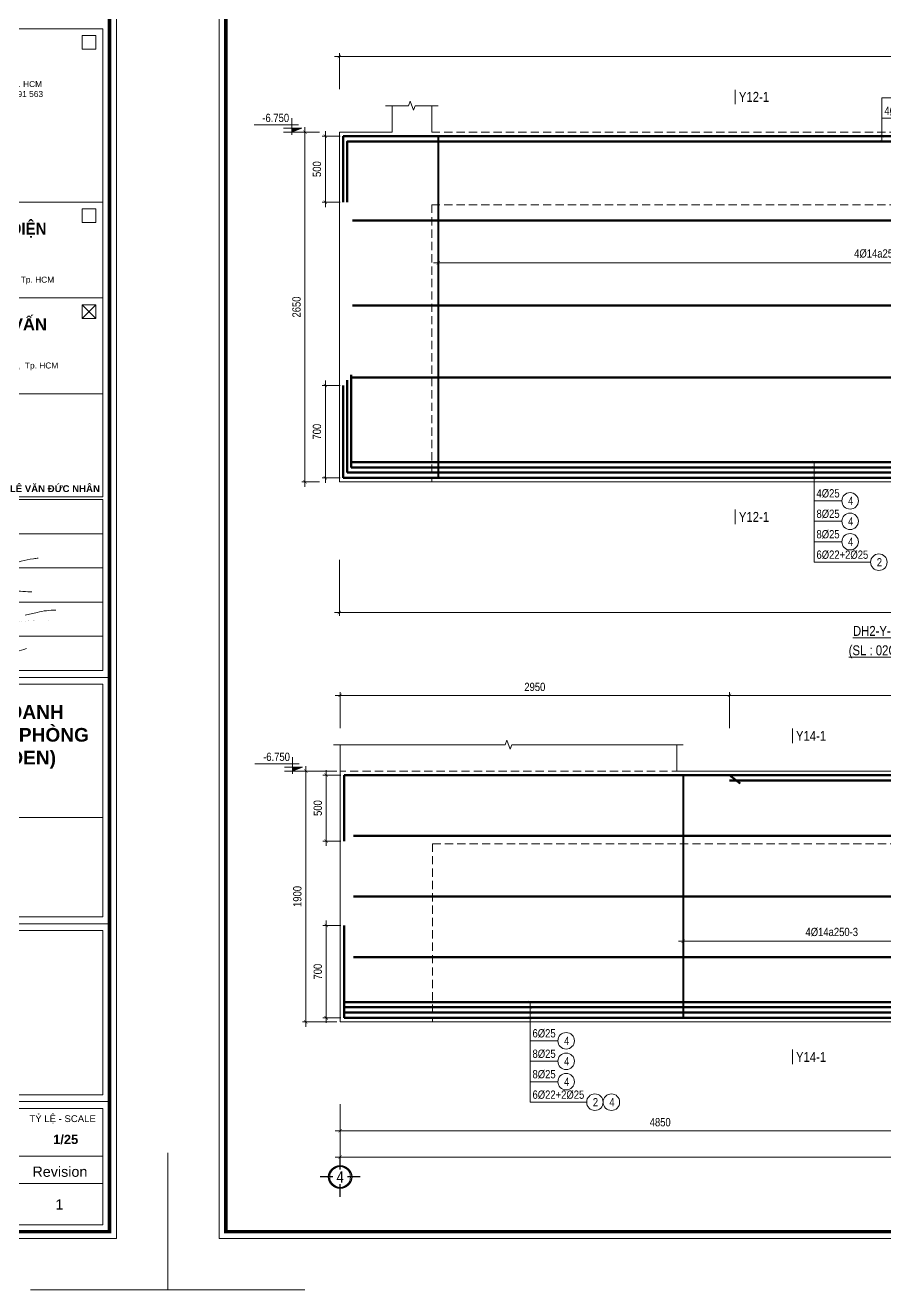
# Model space of a CAD drawing. Header units: millimetres. Extents: x 3014920 to 3563667, y -1638653 to -1356471.
# Drawn here: x 3148336 to 3154848, y -1621074 to -1611492 of the extents above; entities that cross this region are included whole.
import ezdxf
from ezdxf.enums import TextEntityAlignment as Align

# ---------------------------------------------------------------- set-up
doc = ezdxf.new("R2010")
doc.units = ezdxf.units.MM
doc.header["$MEASUREMENT"] = 0
doc.header["$PDMODE"] = 2
doc.linetypes.add('HIDDEN', pattern=[0.375, 0.25, -0.125])
doc.layers.get('0').update_dxf_attribs({"lineweight": 9})
doc.layers.get('Defpoints').update_dxf_attribs({"color": 10, "lineweight": 0})
for name, color, linetype, lineweight in [('2', 2, 'Continuous', 20), ('CDAI', 21, 'Continuous', 40), ('CHG_XX_Khung ten$0$TEXT', 7, 'Continuous', 15), ('CHUTO', 51, 'Continuous', 15), ('CTHEP', 50, 'Continuous', 50), ('DBAO', 90, 'Continuous', 13), ('DGIONG', 130, 'Continuous', 13), ('HATCH', 154, 'Continuous', 9), ('KTH', 154, 'Continuous', 9), ('Net khuat', 8, 'HIDDEN', 13), ('TEXT', 7, 'Continuous', 15)]:
    doc.layers.add(name, color=color, linetype=linetype, lineweight=lineweight)
doc.layers.add('8', color=8, linetype='Continuous')
doc.styles.add('ArialB', font='arialbd.ttf')
doc.styles.add('CHG_XX_Khung ten$0$A1 BORDER$0$ARIAL', font='arial.ttf')
doc.styles.add('CHG_XX_Khung ten$0$A1 BORDER$0$Arial - Bold', font='arialbd.ttf', dxfattribs={"height": 2.5})
doc.styles.add('CHG_XX_Khung ten$0$arial', font='arial.ttf')
doc.styles.add('CHG_XX_Khung ten$0$Arial - Bold', font='arialbd.ttf')
doc.styles.add('HELVECONDENSE', font='VHELVCN_0.TTF')
doc.styles.add('Star-HelCon', font='VHELVCN_0.TTF')
doc.styles.add('TTP-HelCon', font='VHELVCN_0.TTF')
doc.styles.add('VNI-HELVE-CONDENSE', font='VHELVCN_0.TTF')
doc.dimstyles.new('kc-25', dxfattribs={"dimtxt": 62.5, "dimasz": 20, "dimexe": 20, "dimexo": 50, "dimgap": 25, "dimtad": 3, "dimdec": 0, "dimzin": 0, "dimdsep": 46, "dimtxsty": 'VNI-HELVE-CONDENSE', "dimblk": 'DIM', "dimcen": 2.5, "dimclrd": 256, "dimclre": 154, "dimclrt": 7, "dimaunit": 1, "dimadec": 0, "dimazin": 0, "dimtfac": 1, "dimtdec": 0, "dimtix": 1, "dimtmove": 0, "dimatfit": 3, "dimldrblk": 'DOT', "dimfxl": 1, "dimtolj": 1, "dimtzin": 0, "dimarcsym": 0})
doc.dimstyles.new('TTP-25', dxfattribs={"dimscale": 25, "dimtxt": 2.5, "dimasz": 1, "dimexe": 1, "dimexo": 1, "dimgap": 0.09, "dimtad": 0, "dimdec": 4, "dimrnd": 1, "dimzin": 9, "dimdsep": 46, "dimtxsty": 'TTP-HelCon', "dimblk": 'ARCHTICK', "dimcen": 0.09, "dimdle": 1.5, "dimclrd": 256, "dimclre": 256, "dimclrt": 7, "dimadec": 0, "dimazin": 0, "dimtfac": 1, "dimtdec": 4, "dimtmove": 0, "dimatfit": 3, "dimldrblk": 'ARCHTICK', "dimfxl": 1, "dimtvp": 1, "dimtolj": 1, "dimtzin": 0, "dimarcsym": 0})

# ---------------------------------------------------------------- blocks, each defined once
blk = doc.blocks.new('_ArchTick')
at = {"color": 0, "linetype": 'ByBlock', "const_width": 0.15}
blk.add_lwpolyline([(-0.5, -0.5), (0.5, 0.5)], dxfattribs=at)
blk = doc.blocks.new('*D2767')
at = {"layer": 'Defpoints', "color": 0, "transparency": 16777216}
for p in [(-30, 30), (-290.4, -1870), (-30, -1870)]:
    blk.add_point(p, dxfattribs=at)
at = {"layer": 'KTH', "lineweight": -2, "transparency": 16777216}
for p, q in [((-55, 30), (-315.4, 30)), ((-290.4, 67.5), (-290.4, -1907.5)), ((-55, -1870), (-315.4, -1870))]:
    blk.add_line(p, q, dxfattribs=at)
at = {"layer": 'KTH', "lineweight": -2, "transparency": 16777216, "xscale": 25, "yscale": 25, "zscale": 25}
for p, rotation in [((-290.4, 30), 90), ((-290.4, -1870), 270)]:
    blk.add_blockref('_ArchTick', p, dxfattribs=dict(at, rotation=rotation))
at = {"layer": 'KTH', "color": 7, "transparency": 16777216, "insert": (-354.3, -920), "char_height": 62.5, "attachment_point": 5, "rotation": 90, "style": 'TTP-HelCon'}
blk.add_mtext('\\A1;1900', dxfattribs=at)
blk = doc.blocks.new('CODE')
at = {"layer": 'DBAO'}
for p, q in [((-62.5, -20), (-62.5, 105)), ((-62.5, 0), (-137.5, 30)), ((-137.5, 30), (0, 30)), ((-137.5, 0), (0, 0)), ((-112.5, 55), (223.6, 55))]:
    blk.add_line(p, q, dxfattribs=at)
at = {"layer": 'HATCH', "color": 1}
blk.add_solid([(-62.5, 0), (-137.5, 30), (-62.5, 30)], dxfattribs=at)
blk = doc.blocks.new('*D2768')
at = {"layer": 'Defpoints', "color": 0, "transparency": 16777216}
for p in [(2920, 604), (2920, 330), (7470, 330)]:
    blk.add_point(p, dxfattribs=at)
at = {"layer": 'KTH', "lineweight": -2, "transparency": 16777216}
for p, q in [((7507.5, 604), (2882.5, 604)), ((2920, 355), (2920, 629)), ((7470, 355), (7470, 629))]:
    blk.add_line(p, q, dxfattribs=at)
at = {"layer": 'KTH', "lineweight": -2, "transparency": 16777216, "xscale": 25, "yscale": 25, "zscale": 25, "rotation": 180}
blk.add_blockref('_ArchTick', (2920, 604), dxfattribs=at)
at = {"layer": 'KTH', "lineweight": -2, "transparency": 16777216, "xscale": 25, "yscale": 25, "zscale": 25}
blk.add_blockref('_ArchTick', (7470, 604), dxfattribs=at)
at = {"layer": 'KTH', "color": 7, "transparency": 16777216, "insert": (5195, 667.8), "char_height": 62.5, "attachment_point": 5, "style": 'TTP-HelCon'}
blk.add_mtext('\\A1;4550', dxfattribs=at)
blk = doc.blocks.new('DIM')
h = blk.add_hatch(color=1)
h.paths.add_polyline_path([(0.49, 0.29, 1), (0.29, 0.49), (-0.19, 0), (0.19, 0)])
h.paths.add_polyline_path([(0.19, 0), (-0.19, 0), (-0.49, -0.29, 1), (-0.29, -0.49)])
at = {"color": 9}
for p, q in [((-0.19, 0), (-1.5, 0)), ((0.19, 0), (1.5, 0))]:
    blk.add_line(p, q, dxfattribs=at)
at = {"color": 1}
for p, q in [((-0.49, -0.29), (0.29, 0.49)), ((-0.29, -0.49), (0.49, 0.29)), ((-0.19, 0), (0.19, 0))]:
    blk.add_line(p, q, dxfattribs=at)
blk.add_arc((-0.39, -0.39), 0.138, 135, 315, dxfattribs=at)
blk = doc.blocks.new('*D2770')
at = {"layer": 'Defpoints', "color": 0, "transparency": 16777216}
for p in [(-30, -2470), (4820, -2470), (4820, -2695)]:
    blk.add_point(p, dxfattribs=at)
at = {"layer": 'KTH', "lineweight": -2, "transparency": 16777216}
for p, q in [((-30, -2495), (-30, -2720)), ((4820, -2495), (4820, -2720)), ((-67.5, -2695), (4857.5, -2695))]:
    blk.add_line(p, q, dxfattribs=at)
at = {"layer": 'KTH', "lineweight": -2, "transparency": 16777216, "xscale": 25, "yscale": 25, "zscale": 25, "rotation": 180}
blk.add_blockref('_ArchTick', (-30, -2695), dxfattribs=at)
at = {"layer": 'KTH', "lineweight": -2, "transparency": 16777216, "xscale": 25, "yscale": 25, "zscale": 25}
blk.add_blockref('_ArchTick', (4820, -2695), dxfattribs=at)
at = {"layer": 'KTH', "color": 7, "transparency": 16777216, "insert": (2395, -2631.2), "char_height": 62.5, "attachment_point": 5, "style": 'TTP-HelCon'}
blk.add_mtext('\\A1;4850', dxfattribs=at)
blk = doc.blocks.new('*D2772')
at = {"layer": 'Defpoints', "color": 0, "transparency": 16777216}
for p in [(-30, 604), (-30, 330), (2920, 330)]:
    blk.add_point(p, dxfattribs=at)
at = {"layer": 'KTH', "lineweight": -2, "transparency": 16777216}
for p, q in [((2957.5, 604), (-67.5, 604)), ((-30, 355), (-30, 629)), ((2920, 355), (2920, 629))]:
    blk.add_line(p, q, dxfattribs=at)
at = {"layer": 'KTH', "lineweight": -2, "transparency": 16777216, "xscale": 25, "yscale": 25, "zscale": 25, "rotation": 180}
blk.add_blockref('_ArchTick', (-30, 604), dxfattribs=at)
at = {"layer": 'KTH', "lineweight": -2, "transparency": 16777216, "xscale": 25, "yscale": 25, "zscale": 25}
blk.add_blockref('_ArchTick', (2920, 604), dxfattribs=at)
at = {"layer": 'KTH', "color": 7, "transparency": 16777216, "insert": (1445, 667.8), "char_height": 62.5, "attachment_point": 5, "style": 'TTP-HelCon'}
blk.add_mtext('\\A1;2950', dxfattribs=at)
blk = doc.blocks.new('*D2773')
at = {"layer": 'Defpoints', "color": 0, "transparency": 16777216}
for p in [(-30, -2470), (10420, -2470), (10420, -2895)]:
    blk.add_point(p, dxfattribs=at)
at = {"layer": 'KTH', "lineweight": -2, "transparency": 16777216}
for p, q in [((-30, -2495), (-30, -2920)), ((10420, -2495), (10420, -2920)), ((-67.5, -2895), (10457.5, -2895))]:
    blk.add_line(p, q, dxfattribs=at)
at = {"layer": 'KTH', "lineweight": -2, "transparency": 16777216, "xscale": 25, "yscale": 25, "zscale": 25, "rotation": 180}
blk.add_blockref('_ArchTick', (-30, -2895), dxfattribs=at)
at = {"layer": 'KTH', "lineweight": -2, "transparency": 16777216, "xscale": 25, "yscale": 25, "zscale": 25}
blk.add_blockref('_ArchTick', (10420, -2895), dxfattribs=at)
at = {"layer": 'KTH', "color": 7, "transparency": 16777216, "insert": (5195, -2831.1), "char_height": 62.5, "attachment_point": 5, "style": 'TTP-HelCon'}
blk.add_mtext('\\A1;10450', dxfattribs=at)
blk = doc.blocks.new('*D2774')
at = {"layer": 'Defpoints', "color": 0, "transparency": 16777216}
for p in [(2570, -572.9), (4820, -572.9), (4820, -1260)]:
    blk.add_point(p, dxfattribs=at)
at = {"layer": 'KTH', "lineweight": -2, "transparency": 16777216}
for p, q in [((2570, -597.9), (2570, -1285)), ((4820, -597.9), (4820, -1285)), ((2532.5, -1260), (4857.5, -1260))]:
    blk.add_line(p, q, dxfattribs=at)
at = {"layer": 'KTH', "lineweight": -2, "transparency": 16777216, "xscale": 25, "yscale": 25, "zscale": 25, "rotation": 180}
blk.add_blockref('_ArchTick', (2570, -1260), dxfattribs=at)
at = {"layer": 'KTH', "lineweight": -2, "transparency": 16777216, "xscale": 25, "yscale": 25, "zscale": 25}
blk.add_blockref('_ArchTick', (4820, -1260), dxfattribs=at)
at = {"layer": 'KTH', "color": 7, "transparency": 16777216, "insert": (3695, -1190), "char_height": 62.5, "attachment_point": 5, "style": 'TTP-HelCon'}
blk.add_mtext('\\A1;4Þ14a250-3', dxfattribs=at)
blk = doc.blocks.new('MC')
at = {"layer": 'CTHEP', "const_width": 10, "elevation": 0}
blk.add_lwpolyline([(36, 150), (36, 0)], dxfattribs=at)
at = {"layer": 'TEXT', "style": 'TTP-HelCon'}
blk.add_attdef('A', text='', height=100, dxfattribs=at).set_placement((-50, 26), align=Align.RIGHT)
blk = doc.blocks.new('*D2778')
at = {"layer": 'Defpoints', "color": 0, "transparency": 16777216}
for p in [(0, 0), (-135.7, -500), (0, -500)]:
    blk.add_point(p, dxfattribs=at)
at = {"layer": 'KTH', "lineweight": -2, "transparency": 16777216}
for p, q in [((-135.7, 37.5), (-135.7, -537.5)), ((-25, 0), (-160.7, 0)), ((-25, -500), (-160.7, -500))]:
    blk.add_line(p, q, dxfattribs=at)
at = {"layer": 'KTH', "lineweight": -2, "transparency": 16777216, "xscale": 25, "yscale": 25, "zscale": 25}
for p, rotation in [((-135.7, 0), 90), ((-135.7, -500), 270)]:
    blk.add_blockref('_ArchTick', p, dxfattribs=dict(at, rotation=rotation))
at = {"layer": 'KTH', "color": 7, "transparency": 16777216, "insert": (-199.5, -250), "char_height": 62.5, "attachment_point": 5, "rotation": 90, "style": 'TTP-HelCon'}
blk.add_mtext('\\A1;500', dxfattribs=at)
blk = doc.blocks.new('*D2779')
at = {"layer": 'Defpoints', "color": 0, "transparency": 16777216}
for p in [(0, -1140), (-135.7, -1840), (0, -1840)]:
    blk.add_point(p, dxfattribs=at)
at = {"layer": 'KTH', "lineweight": -2, "transparency": 16777216}
for p, q in [((-25, -1140), (-160.7, -1140)), ((-135.7, -1102.5), (-135.7, -1877.5)), ((-25, -1840), (-160.7, -1840))]:
    blk.add_line(p, q, dxfattribs=at)
at = {"layer": 'KTH', "lineweight": -2, "transparency": 16777216, "xscale": 25, "yscale": 25, "zscale": 25}
for p, rotation in [((-135.7, -1140), 90), ((-135.7, -1840), 270)]:
    blk.add_blockref('_ArchTick', p, dxfattribs=dict(at, rotation=rotation))
at = {"layer": 'KTH', "color": 7, "transparency": 16777216, "insert": (-199.5, -1490), "char_height": 62.5, "attachment_point": 5, "rotation": 90, "style": 'TTP-HelCon'}
blk.add_mtext('\\A1;700', dxfattribs=at)
blk = doc.blocks.new('dau truc')
blk.add_circle((0, 0), 180)
at = {"layer": '8'}
for p, q in [((0, 127), (0, 345)), ((-127, 0), (-345, 0)), ((0, -345), (0, -127)), ((345, 0), (127, 0))]:
    blk.add_line(p, q, dxfattribs=at)
blk.add_circle((0, 0), 200, dxfattribs=at)
at = {"layer": 'TEXT', "style": 'HELVECONDENSE'}
blk.add_attdef('A', text='', height=233, dxfattribs=at).set_placement((0, 0), align=Align.MIDDLE)
blk = doc.blocks.new('*D2759')
at = {"layer": 'Defpoints', "color": 0, "transparency": 16777216}
for p in [(-154.4, 30), (-290.4, -2620), (-154.4, -2620)]:
    blk.add_point(p, dxfattribs=at)
at = {"layer": 'KTH', "lineweight": -2, "transparency": 16777216}
for p, q in [((-179.4, 30), (-315.4, 30)), ((-290.4, 67.5), (-290.4, -2657.5)), ((-179.4, -2620), (-315.4, -2620))]:
    blk.add_line(p, q, dxfattribs=at)
at = {"layer": 'KTH', "lineweight": -2, "transparency": 16777216, "xscale": 25, "yscale": 25, "zscale": 25}
for p, rotation in [((-290.4, 30), 90), ((-290.4, -2620), 270)]:
    blk.add_blockref('_ArchTick', p, dxfattribs=dict(at, rotation=rotation))
at = {"layer": 'KTH', "color": 7, "transparency": 16777216, "insert": (-354.3, -1295), "char_height": 62.5, "attachment_point": 5, "rotation": 90, "style": 'TTP-HelCon'}
blk.add_mtext('\\A1;2650', dxfattribs=at)
blk = doc.blocks.new('*D2760')
at = {"layer": 'Defpoints', "color": 0, "transparency": 16777216}
for p in [(-30, 604), (-30, 330), (8769.8, 330)]:
    blk.add_point(p, dxfattribs=at)
at = {"layer": 'KTH', "lineweight": -2, "transparency": 16777216}
for p, q in [((8807.3, 604), (-67.5, 604)), ((-30, 355), (-30, 629)), ((8769.8, 355), (8769.8, 629))]:
    blk.add_line(p, q, dxfattribs=at)
at = {"layer": 'KTH', "lineweight": -2, "transparency": 16777216, "xscale": 25, "yscale": 25, "zscale": 25, "rotation": 180}
blk.add_blockref('_ArchTick', (-30, 604), dxfattribs=at)
at = {"layer": 'KTH', "lineweight": -2, "transparency": 16777216, "xscale": 25, "yscale": 25, "zscale": 25}
blk.add_blockref('_ArchTick', (8769.8, 604), dxfattribs=at)
at = {"layer": 'KTH', "color": 7, "transparency": 16777216, "insert": (4369.9, 667.8), "char_height": 62.5, "attachment_point": 5, "style": 'TTP-HelCon'}
blk.add_mtext('\\A1;8800', dxfattribs=at)
blk = doc.blocks.new('*D2761')
at = {"layer": 'Defpoints', "color": 0, "transparency": 16777216}
for p in [(-30, -3185.5), (8770, -3185.5), (8770, -3610.5)]:
    blk.add_point(p, dxfattribs=at)
at = {"layer": 'KTH', "lineweight": -2, "transparency": 16777216}
for p, q in [((-30, -3210.5), (-30, -3635.5)), ((8770, -3210.5), (8770, -3635.5)), ((-67.5, -3610.5), (8807.5, -3610.5))]:
    blk.add_line(p, q, dxfattribs=at)
at = {"layer": 'KTH', "lineweight": -2, "transparency": 16777216, "xscale": 25, "yscale": 25, "zscale": 25, "rotation": 180}
blk.add_blockref('_ArchTick', (-30, -3610.5), dxfattribs=at)
at = {"layer": 'KTH', "lineweight": -2, "transparency": 16777216, "xscale": 25, "yscale": 25, "zscale": 25}
blk.add_blockref('_ArchTick', (8770, -3610.5), dxfattribs=at)
at = {"layer": 'KTH', "color": 7, "transparency": 16777216, "insert": (4370, -3546.7), "char_height": 62.5, "attachment_point": 5, "style": 'TTP-HelCon'}
blk.add_mtext('\\A1;8800', dxfattribs=at)
blk = doc.blocks.new('*D2762')
at = {"layer": 'Defpoints', "color": 0, "transparency": 16777216}
for p in [(720, -572.9), (7420, -520), (7420, -960)]:
    blk.add_point(p, dxfattribs=at)
at = {"layer": 'KTH', "lineweight": -2, "transparency": 16777216}
for p, q in [((7420, -545), (7420, -985)), ((720, -597.9), (720, -985)), ((682.5, -960), (7457.5, -960))]:
    blk.add_line(p, q, dxfattribs=at)
at = {"layer": 'KTH', "lineweight": -2, "transparency": 16777216, "xscale": 25, "yscale": 25, "zscale": 25, "rotation": 180}
blk.add_blockref('_ArchTick', (720, -960), dxfattribs=at)
at = {"layer": 'KTH', "lineweight": -2, "transparency": 16777216, "xscale": 25, "yscale": 25, "zscale": 25}
blk.add_blockref('_ArchTick', (7420, -960), dxfattribs=at)
at = {"layer": 'KTH', "color": 7, "transparency": 16777216, "insert": (4070, -890), "char_height": 62.5, "attachment_point": 5, "style": 'TTP-HelCon'}
blk.add_mtext('\\A1;4Þ14a250-3', dxfattribs=at)
blk = doc.blocks.new('*D2763')
at = {"layer": 'Defpoints', "color": 0, "transparency": 16777216}
for p in [(0, 0), (-135.7, -500), (0, -500)]:
    blk.add_point(p, dxfattribs=at)
at = {"layer": 'KTH', "lineweight": -2, "transparency": 16777216}
for p, q in [((-135.7, 37.5), (-135.7, -537.5)), ((-25, 0), (-160.7, 0)), ((-25, -500), (-160.7, -500))]:
    blk.add_line(p, q, dxfattribs=at)
at = {"layer": 'KTH', "lineweight": -2, "transparency": 16777216, "xscale": 25, "yscale": 25, "zscale": 25}
for p, rotation in [((-135.7, 0), 90), ((-135.7, -500), 270)]:
    blk.add_blockref('_ArchTick', p, dxfattribs=dict(at, rotation=rotation))
at = {"layer": 'KTH', "color": 7, "transparency": 16777216, "insert": (-199.5, -250), "char_height": 62.5, "attachment_point": 5, "rotation": 90, "style": 'TTP-HelCon'}
blk.add_mtext('\\A1;500', dxfattribs=at)
blk = doc.blocks.new('*D2764')
at = {"layer": 'Defpoints', "color": 0, "transparency": 16777216}
for p in [(0, -1890), (-135.7, -2590), (0, -2590)]:
    blk.add_point(p, dxfattribs=at)
at = {"layer": 'KTH', "lineweight": -2, "transparency": 16777216}
for p, q in [((-25, -1890), (-160.7, -1890)), ((-135.7, -1852.5), (-135.7, -2627.5)), ((-25, -2590), (-160.7, -2590))]:
    blk.add_line(p, q, dxfattribs=at)
at = {"layer": 'KTH', "lineweight": -2, "transparency": 16777216, "xscale": 25, "yscale": 25, "zscale": 25}
for p, rotation in [((-135.7, -1890), 90), ((-135.7, -2590), 270)]:
    blk.add_blockref('_ArchTick', p, dxfattribs=dict(at, rotation=rotation))
at = {"layer": 'KTH', "color": 7, "transparency": 16777216, "insert": (-199.5, -2240), "char_height": 62.5, "attachment_point": 5, "rotation": 90, "style": 'TTP-HelCon'}
blk.add_mtext('\\A1;700', dxfattribs=at)
blk = doc.blocks.new('CHG_XX_Khung ten')
for p, q in [((816, 283.93), (820, 287.93)), ((820, 283.93), (816, 287.93)), ((687, 179), (824, 179)), ((687, 107), (824, 107)), ((687, 55), (824, 55))]:
    blk.add_line(p, q)
at = {"linetype": 'Continuous'}
blk.add_line((689, 39), (822, 39), dxfattribs=at)
for points in [[(15, 579), (826, 579), (826, 15), (15, 15)], [(816, 362.62), (820, 362.62), (820, 366.62), (816, 366.62)], [(816, 311.93), (820, 311.93), (820, 315.93), (816, 315.93)], [(816, 283.93), (820, 283.93), (820, 287.93), (816, 287.93)]]:
    blk.add_lwpolyline(points, close=True)
at = {"color": 4, "linetype": 'Continuous', "const_width": 1}
blk.add_lwpolyline([(17, 577), (824, 577), (824, 17), (17, 17)], close=True, dxfattribs=at)
at = {"linetype": 'Continuous'}
for points in [[(689, 368.62), (822, 368.62), (822, 317.93), (689, 317.93)], [(689, 317.93), (822, 317.93), (822, 289.93), (689, 289.93)], [(689, 289.93), (822, 289.93), (822, 261.93), (689, 261.93)], [(689, 177), (822, 177), (822, 138), (689, 138)], [(689, 109), (822, 109), (822, 138), (689, 138)], [(689, 105), (822, 105), (822, 57), (689, 57)], [(689, 53), (822, 53), (822, 31), (689, 31)], [(822, 19), (689, 19), (689, 31), (822, 31)]]:
    blk.add_lwpolyline(points, close=True, dxfattribs=at)
at = {"color": 9, "linetype": 'Continuous'}
for points in [[(689, 261.93), (822, 261.93), (822, 231.73), (689, 231.73)], [(822, 221), (689, 221), (689, 231), (822, 231)], [(822, 211), (689, 211), (689, 221), (822, 221)], [(822, 201), (689, 201), (689, 211), (822, 211)], [(822, 191), (689, 191), (689, 201), (822, 201)], [(822, 181), (689, 181), (689, 191), (822, 191)]]:
    blk.add_lwpolyline(points, close=True, dxfattribs=at)
blk.add_lwpolyline([(822, 211), (689, 211), (822, 211)], dxfattribs=at)
at = {"color": 1}
blk.add_spline([(785.43, 181.21), (786.17, 181.73), (788.31, 183), (790.34, 184), (791.77, 184.64), (795.08, 185.91), (796.87, 186.5), (799.7, 187.42)], degree=3, dxfattribs=at)
at = {"layer": 'CHG_XX_Khung ten$0$TEXT', "color": 1}
blk.add_lwpolyline([(801.29, 204.04, -0.124137), (800.16, 204.02, 0.028888), (797.25, 204.19, 0.026156)], format="xyb", dxfattribs=at)
at = {"layer": 'CHG_XX_Khung ten$0$TEXT', "color": 1, "const_width": 0.0121}
blk.add_lwpolyline([(806.31, 195.73, -0.026807), (805.12, 195.66, 0.027369), (800.25, 195.52, 0.022423), (795.26, 194.89, 0.038275), (791.04, 194.04, 0.053272), (785.95, 192.37, 0.118692), (783.44, 190.96)], format="xyb", dxfattribs=at)
at = {"layer": 'CHG_XX_Khung ten$0$TEXT', "color": 1}
for centre, radius, start, end in [((793.37, 230.45), 33.81, 280.1185, 286.3373), ((808.51, 174.85), 23.83, 90.5448, 103.6788)]:
    blk.add_arc(centre, radius, start, end, dxfattribs=at)
blk.add_spline([(786.22, 211.12), (786.28, 210.87), (786.71, 210.78), (801.78, 213.69), (803.18, 213.88)], degree=3, dxfattribs=at)
at = {"layer": 'Defpoints', "color": 1, "ltscale": 2}
for points in [[(40.06, 0), (0, 0), (0, 40)], [(800.94, 0), (841, 0), (841, 40)]]:
    blk.add_lwpolyline(points, dxfattribs=at)
for s, height, style, p in [('LÊ VĂN ĐỨC NHÂN', 2.0073, 'CHG_XX_Khung ten$0$Arial - Bold', (821.19, 234.17)), ('TỶ LỆ - SCALE', 2, 'CHG_XX_Khung ten$0$A1 BORDER$0$ARIAL', (820, 50))]:
    blk.add_text(s, height=height, dxfattribs=dict(style=style)).set_placement(p, align=Align.MIDDLE_RIGHT)
for s, style, p in [('Revision', 'CHG_XX_Khung ten$0$A1 BORDER$0$ARIAL', (809.5, 34.5)), ('1', 'CHG_XX_Khung ten$0$arial', (809.36, 24.93))]:
    blk.add_text(s, height=3, dxfattribs=dict(style=style)).set_placement(p, align=Align.MIDDLE_CENTER)
at = {"ltscale": 10}
for s, insert, char_height, width, attachment_point, style in [('Địa chỉ: 37 Trần Ngọc Diện, P.Thảo Điền, Quận 2, Tp. HCM\\PTel: (84.8) 35 191 561 – 35 191 562, Fax: (84.8) 35 191 563\\PEmail: hcmc@htt-group.com', (739.49, 345.2), 1.75, 83.001, 7, 'CHG_XX_Khung ten$0$A1 BORDER$0$ARIAL'), ('{\\W0.9;CÔNG TY TNHH TVTK CƠ ĐIỆN \\PĐỒNG TÂM}', (739.49, 311.93), 3.5, 76.248, 1, 'CHG_XX_Khung ten$0$A1 BORDER$0$Arial - Bold'), ('\\pt8.75;Địa chỉ: 168 Xô Viết Nghệ Tĩnh, P.21, Q. Bình Thạnh, Tp. HCM \\P\\ptz;Tel: (084.28) 3898 0958', (739.49, 290.93), 1.75, 83.001, 7, 'CHG_XX_Khung ten$0$A1 BORDER$0$ARIAL'), ('CÔNG TY CỔ PHẦN TƯ VẤN \\PXÂY DỰNG NGÔI SAO', (739.49, 283.93), 3.5, 76.248, 1, 'CHG_XX_Khung ten$0$A1 BORDER$0$Arial - Bold'), ('Địa chỉ: 34 Hoàng Quốc Việt, Phường 4, Q. Tân Bình,  Tp. HCM\\PTel: +08-39163980 - Fax : +08-39163980 \\PEmail:  ctyngoisao@gmail.com', (739.49, 262.93), 1.75, 83.001, 7, 'CHG_XX_Khung ten$0$A1 BORDER$0$ARIAL')]:
    blk.add_mtext(s, dxfattribs=dict(at, insert=insert, char_height=char_height, width=width, attachment_point=attachment_point, style=style))
at = {"insert": (755.4, 170.88), "char_height": 4, "width": 159.8745, "attachment_point": 2, "style": 'CHG_XX_Khung ten$0$A1 BORDER$0$Arial - Bold'}
blk.add_mtext('DỰ ÁN ĐẦU TƯ XÂY DỰNG KINH DOANH\\PKHU CHUNG CƯ - THƯƠNG MẠI - VĂN PHÒNG\\P(KHU PHỨC HỢP CÔNG HÒA GARDEN)', dxfattribs=at)
blk = doc.blocks.new('2Y-14')
at = {"layer": 'CDAI'}
blk.add_lwpolyline([(2569.99838, 0.00211), (2569.99838, -1839.99789)], dxfattribs=at)
at = {"layer": 'CTHEP'}
for p, q in [((0, 0), (0, -500)), ((3001.42428, -64.5255), (2919.99838, 0)), ((10603.55639, -459.99789), (69.99249, -459.99789)), ((10603.55639, -919.99789), (69.99249, -919.99789)), ((0, -1840), (0, -1140)), ((10603.55639, -1379.99789), (69.99249, -1379.99789))]:
    blk.add_line(p, q, dxfattribs=at)
for points in [[(0, 0), (10640.0075, 0), (10640.0075, -500)], [(2919.99838, -40), (7469.9925, -40)], [(10640.0075, -1140), (10640.0075, -1839.99999), (0, -1840)], [(10610.0075, -1720), (0, -1720)], [(4819.99838, -1760), (0, -1760)], [(4819.99838, -1800), (0, -1800)]]:
    blk.add_lwpolyline(points, dxfattribs=at)
at = {"layer": 'DBAO', "linetype": 'Continuous'}
for p, q in [((-30, 230), (-30, 30)), ((2520, 230), (2520, 30)), ((2520, 30), (7870, 30))]:
    blk.add_line(p, q, dxfattribs=at)
at = {"layer": 'DBAO', "linetype": 'Continuous', "flags": 128}
blk.add_lwpolyline([(10670, -1870), (-30, -1870), (-30, 30)], dxfattribs=at)
at = {"layer": 'DGIONG', "linetype": 'Continuous', "flags": 128}
blk.add_lwpolyline([(2570, 230), (1270, 230), (1257.5, 195.65653), (1232.5, 264.34347), (1220, 230), (-80, 230)], dxfattribs=at)
at = {"layer": 'DGIONG'}
for centre in [(1682.46611, -2013.93133), (1682.46607, -2168.91234), (1682.46603, -2323.89334), (1900.35553, -2478.87434), (2025.35553, -2478.87434)]:
    blk.add_circle(centre, 62.5, dxfattribs=at)
at = {"layer": 'Net khuat', "ltscale": 250}
for p, q in [((10420, 30), (-30, 30)), ((669.99838, -519.96736), (9970, -519.99507)), ((669.99838, -519.96736), (669.99838, -1870))]:
    blk.add_line(p, q, dxfattribs=at)
ref = blk.add_blockref('MC', (3423.77586, 240.75389), dxfattribs=dict(xscale=-0.75, yscale=0.75, zscale=0.75))
ref.add_attrib('A', '  Y14-1', dxfattribs={"layer": 'TEXT', "height": 75, "style": 'TTP-HelCon'}).set_placement((3653.07586, 259.88432), align=Align.RIGHT)
ref = blk.add_blockref('MC', (3423.77586, -2079.12041), dxfattribs=dict(xscale=0.75, yscale=0.75, zscale=0.75, rotation=180))
ref.add_attrib('A', '  Y14-1', dxfattribs={"layer": 'TEXT', "height": 75, "style": 'TTP-HelCon'}).set_placement((3653.07586, -2173.25084), align=Align.RIGHT)
at = {"layer": '2', "ltscale": 300}
ref = blk.add_blockref('dau truc', (-30, -3045.82027), dxfattribs=dict(at, xscale=0.436713129747659, yscale=0.436713129747659, zscale=0.436713129747659))
ref.add_attrib('A', '4', dxfattribs={"layer": 'TEXT', "height": 87.5, "style": 'HELVECONDENSE'}).set_placement((-30, -3045.82027), align=Align.MIDDLE)
at = {"layer": 'KTH', "linetype": 'Continuous', "xscale": -1}
blk.add_blockref('CODE', (-452.93806, 30), dxfattribs=at)
at = {"layer": 'TEXT', "style": 'TTP-HelCon'}
blk.add_text('-6.750', height=62.5, dxfattribs=at).set_placement((-410.67139, 106.99499), align=Align.RIGHT)
for s, p in [('6Þ25', (1427.54773, -1988.07839, 0)), ('8Þ25', (1427.54769, -2143.05939, 0)), ('8Þ25', (1427.54766, -2298.04039, 0)), ('6Þ22+2Þ25', (1427.54766, -2453.02139, 0))]:
    blk.add_text(s, height=62.5, dxfattribs=at).set_placement(p)
at = {"layer": 'TEXT', "style": 'Star-HelCon'}
for s, p in [('4', (1686.63277, -2013.93133)), ('4', (1686.63274, -2168.91234)), ('4', (1686.6327, -2323.89334)), ('2', (1904.5222, -2478.87434)), ('4', (2029.5222, -2478.87434))]:
    blk.add_text(s, height=62.5, dxfattribs=at).set_placement(p, align=Align.MIDDLE)
at = {"layer": 'KTH'}
for base, p1, p2, picture, middle in [((-30, 604.00461), (2919.99838, 330), (-30, 330), '*D2772', (1444.99919, 667.83794)), ((2919.99838, 604.00461), (7469.9925, 330), (2919.99838, 330), '*D2768', (5194.99544, 667.83794)), ((4819.99838, -2695), (-30, -2470), (4819.99838, -2470), '*D2770', (2394.99919, -2631.16667))]:
    dim = blk.add_linear_dim(base=base, p1=p1, p2=p2, dimstyle='TTP-25', override={"dimtmove": 1}, dxfattribs=at)
    dim.commit()
    dim.dimension.update_dxf_attribs({"geometry": picture, "text_midpoint": middle})
for base, p1, p2, angle, picture, middle in [((-290.43806, -1870), (-30, 30), (-30, -1870), 90, '*D2767', (-354.27139, -920)), ((-135.68623, -500), (0, 0), (0, -500), 90, '*D2778', (-199.51956, -250)), ((-135.68623, -1840), (0, -1140), (0, -1840), 90, '*D2779', (-199.51956, -1490)), ((10420, -2894.95574), (-30, -2470), (10420, -2470), 180, '*D2773', (5195, -2831.1224))]:
    dim = blk.add_linear_dim(base=base, p1=p1, p2=p2, angle=angle, dimstyle='TTP-25', override={"dimtmove": 1}, dxfattribs=at)
    dim.commit()
    dim.dimension.update_dxf_attribs({"geometry": picture, "text_midpoint": middle})
dim = blk.add_linear_dim(base=(4819.99838, -1259.95801), p1=(2569.99838, -572.86333), p2=(4819.99838, -572.86333), text='4Þ14a250-3', dimstyle='TTP-25', override={"dimtmove": 1}, dxfattribs=at)
dim.commit()
dim.dimension.update_dxf_attribs({"geometry": '*D2774', "text_midpoint": (3694.99838, -1190.04134)})
at = {"layer": 'DGIONG'}
for points in [[(1409.03584, -1720), (1409.0357, -2013.93133), (1619.96611, -2013.93133)], [(1409.03582, -1800), (1409.03563, -2323.89334), (1619.96603, -2323.89334)], [(1409.03581, -1760), (1409.03566, -2168.91234), (1619.96607, -2168.91234)], [(1409.03578, -1840), (1409.03563, -2478.87434), (1837.85553, -2478.87434)]]:
    blk.add_leader(points, dimstyle='kc-25', override={"dimtad": 0, "dimldrblk": 'ArchTick', "dimfxl": 100, "dimarcsym": 1}, dxfattribs=at)
blk = doc.blocks.new('2Y-12')
at = {"layer": 'CDAI'}
blk.add_lwpolyline([(719.99838, 0.00211), (719.99838, -2589.99789)], dxfattribs=at)
at = {"layer": 'CTHEP'}
for p, q in [((0, 0), (0, -500)), ((0, 0), (8740.05047, 0)), ((8703.60686, -639.0902), (69.99249, -639.0902)), ((8703.60686, -1284.0902), (69.99249, -1284.0902)), ((60, -2510), (60, -1810)), ((0, -2590), (0, -1890)), ((30, -2550), (30, -1850)), ((8703.60686, -1828.69518), (69.99249, -1828.69518))]:
    blk.add_line(p, q, dxfattribs=at)
for points in [[(30, -500), (30, -40), (8710.31162, -40), (8710.31162, -500)], [(8740.05047, -1890), (8740.05047, -2589.99999), (0, -2590)], [(5569.9925, -2550), (30, -2550)], [(5569.9925, -2510), (60, -2510)]]:
    blk.add_lwpolyline(points, dxfattribs=at)
at = {"layer": 'CTHEP', "elevation": 0}
blk.add_lwpolyline([(5569.9925, -2470), (60, -2470)], dxfattribs=at)
at = {"layer": 'DBAO', "linetype": 'Continuous'}
for p, q in [((369.99999, 230), (369.99999, 30)), ((669.99999, 230), (669.99999, 30)), ((-30, 30), (369.99999, 30))]:
    blk.add_line(p, q, dxfattribs=at)
at = {"layer": 'DBAO', "linetype": 'Continuous', "flags": 128}
blk.add_lwpolyline([(8770.04297, -2620), (-30, -2620), (-30, 30)], dxfattribs=at)
at = {"layer": 'DGIONG', "linetype": 'Continuous', "flags": 128}
blk.add_lwpolyline([(719.99999, 230), (545.00093, 230), (532.50093, 195.65653), (507.50093, 264.34347), (495.00093, 230), (319.99999, 230)], dxfattribs=at)
at = {"layer": 'DGIONG'}
for centre in [(3840.2891, -2763.93133), (3840.28907, -2918.91234), (3840.28903, -3073.89334), (4058.17853, -3228.87434)]:
    blk.add_circle(centre, 62.5, dxfattribs=at)
at = {"layer": 'Net khuat', "ltscale": 250}
for p, q in [((669.99249, 30), (7770.0075, 30)), ((669.99838, -519.96736), (7470.05047, -519.99507)), ((669.99838, -519.96736), (669.99838, -2620))]:
    blk.add_line(p, q, dxfattribs=at)
ref = blk.add_blockref('MC', (2996.87546, 240.75389), dxfattribs=dict(xscale=-0.75, yscale=0.75, zscale=0.75))
ref.add_attrib('A', ' Y12-1', dxfattribs={"layer": 'TEXT', "height": 75, "style": 'TTP-HelCon'}).set_placement((3226.17546, 259.88432), align=Align.RIGHT)
ref = blk.add_blockref('MC', (2996.87546, -2829.12041), dxfattribs=dict(xscale=0.75, yscale=0.75, zscale=0.75, rotation=180))
ref.add_attrib('A', '  Y12-1', dxfattribs={"layer": 'TEXT', "height": 75, "style": 'TTP-HelCon'}).set_placement((3226.17546, -2923.25084), align=Align.RIGHT)
at = {"layer": 'KTH', "linetype": 'Continuous', "xscale": -1}
blk.add_blockref('CODE', (-452.93806, 30), dxfattribs=at)
at = {"layer": 'TEXT', "style": 'TTP-HelCon'}
for s, p in [('4Þ25', (4099.94042, 160.91328, 0)), ('4Þ25', (3585.37073, -2738.07839, 0)), ('8Þ25', (3585.37069, -2893.05939, 0)), ('8Þ25', (3585.37065, -3048.04039, 0)), ('6Þ22+2Þ25', (3585.37065, -3203.02139, 0))]:
    blk.add_text(s, height=62.5, dxfattribs=at).set_placement(p)
blk.add_text('-6.750', height=62.5, dxfattribs=at).set_placement((-410.67139, 106.99499), align=Align.RIGHT)
at = {"layer": 'TEXT', "style": 'Star-HelCon'}
for s, p in [('4', (3844.45577, -2763.93133)), ('4', (3844.45573, -2918.91234)), ('4', (3844.4557, -3073.89334)), ('2', (4062.3452, -3228.87434))]:
    blk.add_text(s, height=62.5, dxfattribs=at).set_placement(p, align=Align.MIDDLE)
at = {"layer": 'TEXT', "style": 'TTP-HelCon'}
for s, p in [('%%UDH2-Y-12(700x2650)', (4269.99544, -3787.18587)), ('%%U(SL : 02CK   L = 8.800)', (4269.99544, -3934.08047))]:
    blk.add_text(s, height=75, dxfattribs=at).set_placement(p, align=Align.CENTER)
at = {"layer": 'KTH'}
dim = blk.add_linear_dim(base=(-30, 604.00461), p1=(8769.80353, 330), p2=(-30, 330), dimstyle='TTP-25', override={"dimtmove": 1}, dxfattribs=at)
dim.commit()
dim.dimension.update_dxf_attribs({"geometry": '*D2760', "text_midpoint": (4369.90177, 667.83794)})
for base, p1, p2, angle, picture, middle in [((-290.43806, -2620), (-154.43806, 30), (-154.43806, -2620), 90, '*D2759', (-354.27139, -1295)), ((-135.68623, -500), (0, 0), (0, -500), 90, '*D2763', (-199.51956, -250)), ((-135.68623, -2590), (0, -1890), (0, -2590), 90, '*D2764', (-199.51956, -2240)), ((8770.04297, -3610.49587), (-30, -3185.54014), (8770.04297, -3185.54014), 180, '*D2761', (4370.02148, -3546.66254))]:
    dim = blk.add_linear_dim(base=base, p1=p1, p2=p2, angle=angle, dimstyle='TTP-25', override={"dimtmove": 1}, dxfattribs=at)
    dim.commit()
    dim.dimension.update_dxf_attribs({"geometry": picture, "text_midpoint": middle})
dim = blk.add_linear_dim(base=(7419.9925, -959.95801), p1=(719.99838, -572.86333), p2=(7419.9925, -519.99486), text='4Þ14a250-3', dimstyle='TTP-25', override={"dimtmove": 1}, dxfattribs=at)
dim.commit()
dim.dimension.update_dxf_attribs({"geometry": '*D2762', "text_midpoint": (4069.99544, -890.04134)})
at = {"layer": 'DGIONG'}
for points in [[(4081.42857, 0), (4081.42839, 290.04134), (4510.2483, 290.04134)], [(4081.42862, -40), (4081.42839, 135.06033), (4292.3588, 135.06033)], [(3566.8588, -2470), (3566.85869, -2763.93133), (3777.7891, -2763.93133)], [(3566.85882, -2550), (3566.85862, -3073.89334), (3777.78903, -3073.89334)], [(3566.8588, -2510), (3566.85866, -2918.91234), (3777.78907, -2918.91234)], [(3566.85877, -2590), (3566.85862, -3228.87434), (3995.67853, -3228.87434)]]:
    blk.add_leader(points, dimstyle='kc-25', override={"dimtad": 0, "dimldrblk": 'ArchTick', "dimfxl": 100, "dimarcsym": 1}, dxfattribs=at)

msp = doc.modelspace()

# ---------------------------------------------------------------- block references
at = {"layer": 'DBAO', "color": 5}
msp.add_blockref('2Y-12', (3150745.82713, -1612332.16117), dxfattribs=at)
at = {"layer": 'DGIONG', "color": 5}
msp.add_blockref('2Y-14', (3150752.00854, -1617174.24269), dxfattribs=at)

# ---------------------------------------------------------------- texts
at = {"layer": 'CHUTO', "color": 7, "style": 'ArialB'}
msp.add_text('1/25', height=70, dxfattribs=at).set_placement((3148546.98776, -1619970.30944))

# ---------------------------------------------------------------- next in the draw order: block references
at = {"color": 5, "xscale": 25.92478421704392, "yscale": 25.92478421704392, "zscale": 25.92478421704392}
msp.add_blockref('CHG_XX_Khung ten', (3127612.34498, -1621074.38806), dxfattribs=at)

# ---------------------------------------------------------------- next in the draw order: block references
msp.add_blockref('CHG_XX_Khung ten', (3149415.08851, -1621074.38806), dxfattribs=at)

doc.saveas('drawing.dxf')
